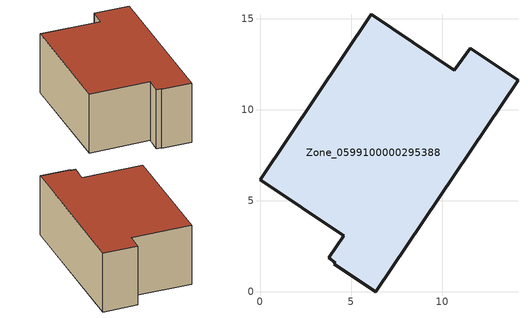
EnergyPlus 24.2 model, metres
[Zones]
Zone_0599100000295388
 floor ground (C_G): 14.17,11.62 6.35,0 4.09,1.53 4.14,1.61 3.77,1.87 4.61,3.08 0,6.15 6.1,15.26 10.67,12.16 11.56,13.39 z1.09
 wall outside (C_F): 6.35,0 14.17,11.62 11.56,13.39 10.67,12.16 6.1,15.26 0,6.15 4.61,3.08 3.77,1.87 4.14,1.61 4.09,1.53 6.35,0 z1.09:6.82
 roof outside (C_R): 3.77,1.87 4.14,1.61 4.09,1.53 6.35,0 14.17,11.62 11.56,13.39 10.67,12.16 6.1,15.26 0,6.15 4.61,3.08 z6.82
[BUILDING]
Pand.0599100000295388: North Axis=0; Terrain=City; Loads Convergence Tolerance Value=0.04; Temperature Convergence Tolerance Value=0.4; Solar Distribution=FullExterior; Maximum Number of Warmup Days=25; Minimum Number of Warmup Days=1
[Site:Location]
Rotterdam.The.Hague.AP_ZH_NLD Design_Conditions: Latitude=51.96; Longitude=4.45; Time Zone=1; Elevation=-4.5
[SITE:GROUNDTEMPERATURE:BUILDINGSURFACE]
18, 18, 18, 18, 18, 18, 18, 18, 18, 18, 18, 18
[MATERIAL] Thermal Absorptance=0.9; Solar Absorptance=0.7; Visible Absorptance=0.7
Name | Roughness | Thickness | Conductivity | Density | Specific Heat
G.TI.1975-1991 | MediumSmooth | 0.15 | 0.288461 | 540 | 1210
F.TI.1975-1991 | Rough | 0.3 | 0.230769 | 1920 | 840
R.TI.1975-1991 | MediumRough | 0.2 | 0.153846 | 1500 | 1000
[CONSTRUCTION]
C_G: G.TI.1975-1991
C_F: F.TI.1975-1991
C_R: R.TI.1975-1991
[ZONE]
Zone_0599100000295388: Type=1; Multiplier=1; Ceiling Height=Autocalculate; Volume=Autocalculate; Floor Area=autocalculate; Part of Total Floor Area=Yes
[ZONEINFILTRATION:DESIGNFLOWRATE]
Infil_Zone_0599100000295388: Zone or ZoneList or Space or SpaceList=Zone_0599100000295388; Schedule=AlwaysOn; Design Flow Rate Calculation Method=Flow/Area; Flow Rate per Floor Area=0.003; Constant Term Coefficient=1; Temperature Term Coefficient=0; Velocity Term Coefficient=0; Velocity Squared Term Coefficient=0
[HVACTEMPLATE:ZONE:IDEALLOADSAIRSYSTEM]
Zone_0599100000295388: Maximum Heating Supply Air Temperature=50; Minimum Cooling Supply Air Temperature=13; Maximum Heating Supply Air Humidity Ratio=0.0156; Minimum Cooling Supply Air Humidity Ratio=0.0077; Heating Limit=NoLimit; Cooling Limit=NoLimit; Dehumidification Control Type=ConstantSensibleHeatRatio; Cooling Sensible Heat Ratio=0.7; Dehumidification Setpoint=60; Humidification Control Type=None; Humidification Setpoint=30; Outdoor Air Method=None; Outdoor Air Flow Rate per Person=0.00944; Outdoor Air Flow Rate per Zone Floor Area=0; Outdoor Air Flow Rate per Zone=0; Demand Controlled Ventilation Type=None; Outdoor Air Economizer Type=NoEconomizer; Heat Recovery Type=None; Sensible Heat Recovery Effectiveness=0.7; Latent Heat Recovery Effectiveness=0.65
[ZONECONTROL:THERMOSTAT]
ThermostatControl_Zone_0599100000295388: Zone or ZoneList=Zone_0599100000295388; Control Type Schedule=DualSetpointControlType; Control 1=Thermostat_Zone_0599100000295388; Temperature Difference Between Cutout And Setpoint=0
[THERMOSTATSETPOINT:DUALSETPOINT]
Thermostat_Zone_0599100000295388: Heating Setpoint Temperature Schedule=HeatingSetpoint_Zone_0599100000295388; Cooling Setpoint Temperature Schedule=CoolingSetpoint_Zone_0599100000295388
[SCHEDULE:COMPACT]
HeatingSetpoint_Zone_0599100000295388: Through: 12/31, For: AllDays, Until: 24:00, 21
CoolingSetpoint_Zone_0599100000295388: Through: 12/31, For: AllDays, Until: 24:00, 24
DualSetpointControlType: Through: 12/31, For: AllDays, Until: 24:00, 4
AlwaysOn: Through: 12/31, For: AllDays, Until: 24:00, 1
